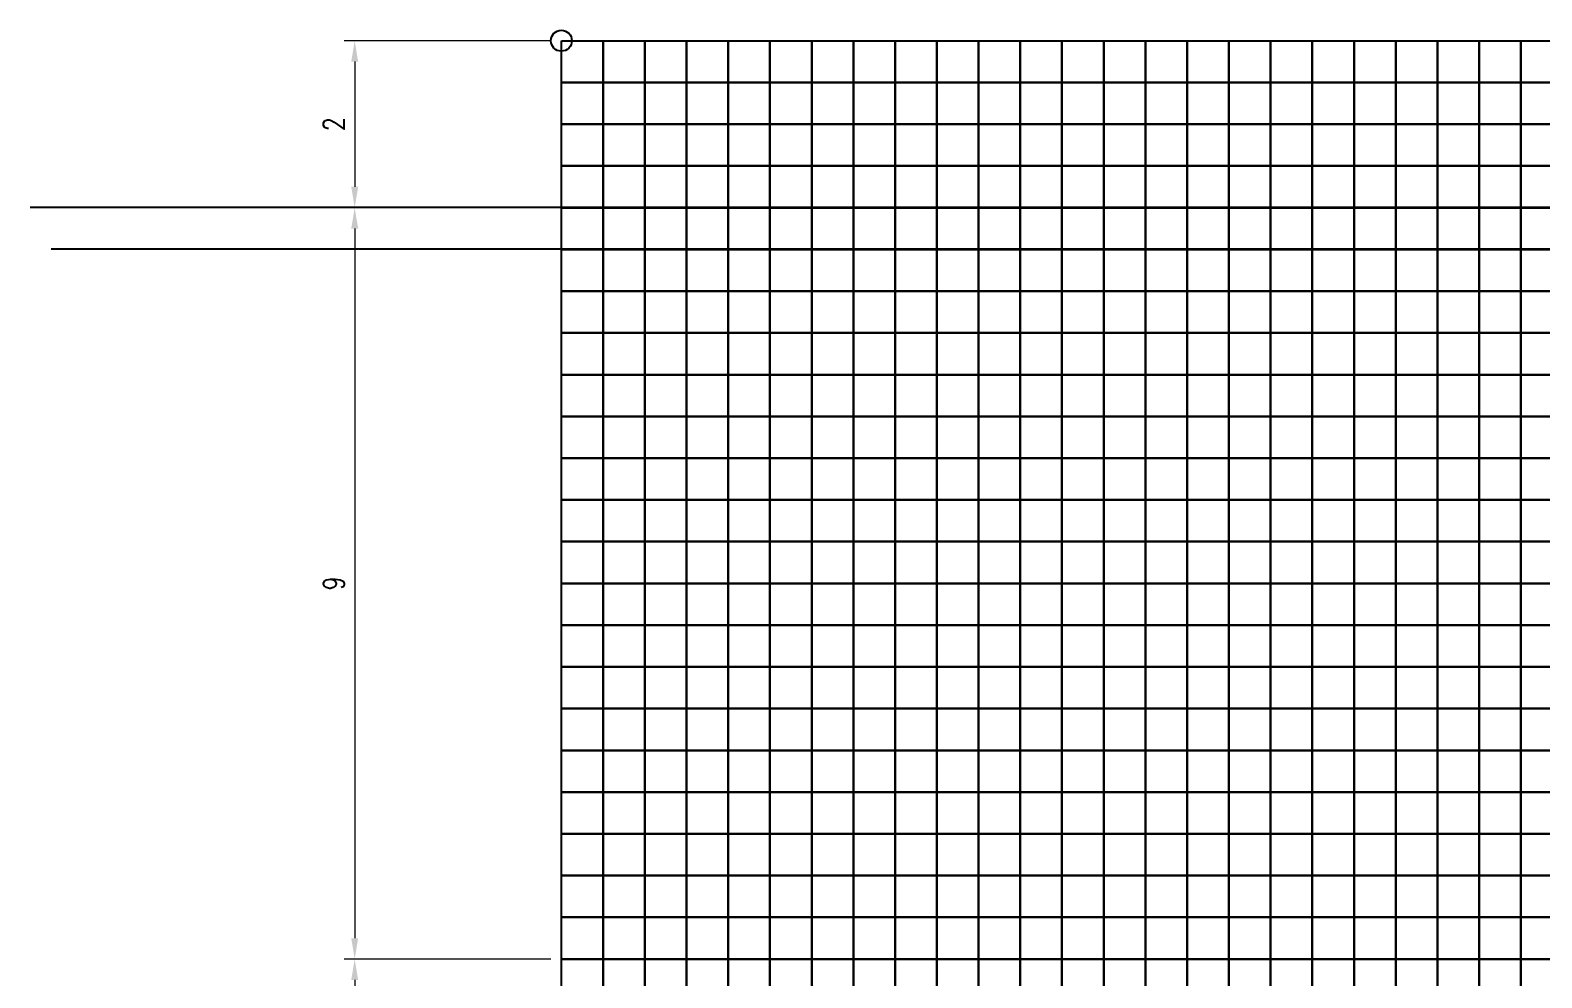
# Model space of a CAD drawing. Header units: millimetres. Extents: x -66 to 79, y -30 to 113.
# Drawn here: x -66.37 to -48.25, y 95.43 to 106.78 of the extents above; entities that cross this region are included whole.
import ezdxf

# ---------------------------------------------------------------- set-up
doc = ezdxf.new("R2010")
doc.units = ezdxf.units.MM
doc.layers.get('Defpoints').update_dxf_attribs({"color": 181})
doc.styles.add('ROMANS', font='ROMANS.shx', dxfattribs={"width": 0.8})
doc.dimstyles.new('DIM_0.1', dxfattribs={"dimscale": 0.1, "dimtxt": 2.5, "dimasz": 2.5, "dimexe": 1.25, "dimexo": 1.25, "dimgap": 1.25, "dimtad": 1, "dimdec": 3, "dimzin": 11, "dimdsep": 46, "dimtxsty": 'ROMANS', "dimcen": 0, "dimclrd": 1, "dimclre": 1, "dimclrt": 7, "dimadec": 4, "dimazin": 3, "dimtfac": 1, "dimtdec": 3, "dimtofl": 0, "dimtmove": 2, "dimatfit": 3, "dimfxl": 1, "dimfrac": 2, "dimtolj": 1, "dimtzin": 11, "dimlwd": 0, "dimlwe": 0, "dimarcsym": 0})

# ---------------------------------------------------------------- blocks, each defined once
blk = doc.blocks.new('*D16')
at = {"color": 1, "lineweight": 0, "transparency": 16777216}
for p, q in [((-60.125, 106.651), (-62.602, 106.651)), ((-62.477, 106.401), (-62.477, 104.901)), ((-60.125, 104.651), (-62.602, 104.651))]:
    blk.add_line(p, q, dxfattribs=at)
at = {"color": 1, "transparency": 16777216}
for points in [[(-62.518, 106.401), (-62.435, 106.401), (-62.477, 106.651)], [(-62.518, 104.901), (-62.435, 104.901), (-62.477, 104.651)]]:
    blk.add_solid(points, dxfattribs=at)
at = {"layer": 'Defpoints', "color": 0, "transparency": 16777216}
for p in [(-60, 106.651), (-62.477, 104.651), (-60, 104.651)]:
    blk.add_point(p, dxfattribs=at)
at = {"color": 7, "transparency": 16777216, "insert": (-62.727, 105.651), "char_height": 0.25, "attachment_point": 5, "rotation": 90, "style": 'ROMANS'}
blk.add_mtext('\\A1;2', dxfattribs=at)
blk = doc.blocks.new('*D17')
at = {"color": 1, "lineweight": 0, "transparency": 16777216}
for p, q in [((-60.125, 104.651), (-62.602, 104.651)), ((-62.477, 104.401), (-62.477, 95.901)), ((-60.125, 95.651), (-62.602, 95.651))]:
    blk.add_line(p, q, dxfattribs=at)
at = {"color": 1, "transparency": 16777216}
for points in [[(-62.518, 104.401), (-62.435, 104.401), (-62.477, 104.651)], [(-62.518, 95.901), (-62.435, 95.901), (-62.477, 95.651)]]:
    blk.add_solid(points, dxfattribs=at)
at = {"layer": 'Defpoints', "color": 0, "transparency": 16777216}
for p in [(-60, 104.651), (-62.477, 95.651), (-60, 95.651)]:
    blk.add_point(p, dxfattribs=at)
at = {"color": 7, "transparency": 16777216, "insert": (-62.727, 100.151), "char_height": 0.25, "attachment_point": 5, "rotation": 90, "style": 'ROMANS'}
blk.add_mtext('\\A1;9', dxfattribs=at)
blk = doc.blocks.new('*D18')
at = {"color": 1, "lineweight": 0, "transparency": 16777216}
for p, q in [((-60.125, 95.651), (-62.602, 95.651)), ((-62.477, 95.401), (-62.477, 75.901)), ((-60.125, 75.651), (-62.602, 75.651))]:
    blk.add_line(p, q, dxfattribs=at)
at = {"color": 1, "transparency": 16777216}
for points in [[(-62.518, 95.401), (-62.435, 95.401), (-62.477, 95.651)], [(-62.518, 75.901), (-62.435, 75.901), (-62.477, 75.651)]]:
    blk.add_solid(points, dxfattribs=at)
at = {"layer": 'Defpoints', "color": 0, "transparency": 16777216}
for p in [(-60, 95.651), (-62.477, 75.651), (-60, 75.651)]:
    blk.add_point(p, dxfattribs=at)
at = {"color": 7, "transparency": 16777216, "insert": (-62.727, 85.651), "char_height": 0.25, "attachment_point": 5, "rotation": 90, "style": 'ROMANS'}
blk.add_mtext('\\A1;20', dxfattribs=at)

msp = doc.modelspace()

# ---------------------------------------------------------------- linework, layer by layer
for points in [[(-60, 106.6508), (-59.5, 106.6508), (-59.5, 106.1508), (-60, 106.1508)], [(-59.5, 106.6508), (-59, 106.6508), (-59, 106.1508), (-59.5, 106.1508)], [(-59, 106.6508), (-58.5, 106.6508), (-58.5, 106.1508), (-59, 106.1508)], [(-58.5, 106.6508), (-58, 106.6508), (-58, 106.1508), (-58.5, 106.1508)], [(-58, 106.6508), (-57.5, 106.6508), (-57.5, 106.1508), (-58, 106.1508)], [(-57.5, 106.6508), (-57, 106.6508), (-57, 106.1508), (-57.5, 106.1508)], [(-57, 106.6508), (-56.5, 106.6508), (-56.5, 106.1508), (-57, 106.1508)], [(-56.5, 106.6508), (-56, 106.6508), (-56, 106.1508), (-56.5, 106.1508)], [(-56, 106.6508), (-55.5, 106.6508), (-55.5, 106.1508), (-56, 106.1508)], [(-55.5, 106.6508), (-55, 106.6508), (-55, 106.1508), (-55.5, 106.1508)], [(-55, 106.6508), (-54.5, 106.6508), (-54.5, 106.1508), (-55, 106.1508)], [(-54.5, 106.6508), (-54, 106.6508), (-54, 106.1508), (-54.5, 106.1508)], [(-54, 106.6508), (-53.5, 106.6508), (-53.5, 106.1508), (-54, 106.1508)], [(-53.5, 106.6508), (-53, 106.6508), (-53, 106.1508), (-53.5, 106.1508)], [(-53, 106.6508), (-52.5, 106.6508), (-52.5, 106.1508), (-53, 106.1508)], [(-52.5, 106.6508), (-52, 106.6508), (-52, 106.1508), (-52.5, 106.1508)], [(-52, 106.6508), (-51.5, 106.6508), (-51.5, 106.1508), (-52, 106.1508)], [(-51.5, 106.6508), (-51, 106.6508), (-51, 106.1508), (-51.5, 106.1508)], [(-51, 106.6508), (-50.5, 106.6508), (-50.5, 106.1508), (-51, 106.1508)], [(-50.5, 106.6508), (-50, 106.6508), (-50, 106.1508), (-50.5, 106.1508)], [(-50, 106.6508), (-49.5, 106.6508), (-49.5, 106.1508), (-50, 106.1508)], [(-49.5, 106.6508), (-49, 106.6508), (-49, 106.1508), (-49.5, 106.1508)], [(-49, 106.6508), (-48.5, 106.6508), (-48.5, 106.1508), (-49, 106.1508)], [(-48.5, 106.6508), (-48, 106.6508), (-48, 106.1508), (-48.5, 106.1508)], [(-60, 106.1508), (-59.5, 106.1508), (-59.5, 105.6508), (-60, 105.6508)], [(-59.5, 106.1508), (-59, 106.1508), (-59, 105.6508), (-59.5, 105.6508)], [(-59, 106.1508), (-58.5, 106.1508), (-58.5, 105.6508), (-59, 105.6508)], [(-58.5, 106.1508), (-58, 106.1508), (-58, 105.6508), (-58.5, 105.6508)], [(-58, 106.1508), (-57.5, 106.1508), (-57.5, 105.6508), (-58, 105.6508)], [(-57.5, 106.1508), (-57, 106.1508), (-57, 105.6508), (-57.5, 105.6508)], [(-57, 106.1508), (-56.5, 106.1508), (-56.5, 105.6508), (-57, 105.6508)], [(-56.5, 106.1508), (-56, 106.1508), (-56, 105.6508), (-56.5, 105.6508)], [(-56, 106.1508), (-55.5, 106.1508), (-55.5, 105.6508), (-56, 105.6508)], [(-55.5, 106.1508), (-55, 106.1508), (-55, 105.6508), (-55.5, 105.6508)], [(-55, 106.1508), (-54.5, 106.1508), (-54.5, 105.6508), (-55, 105.6508)], [(-54.5, 106.1508), (-54, 106.1508), (-54, 105.6508), (-54.5, 105.6508)], [(-54, 106.1508), (-53.5, 106.1508), (-53.5, 105.6508), (-54, 105.6508)], [(-53.5, 106.1508), (-53, 106.1508), (-53, 105.6508), (-53.5, 105.6508)], [(-53, 106.1508), (-52.5, 106.1508), (-52.5, 105.6508), (-53, 105.6508)], [(-52.5, 106.1508), (-52, 106.1508), (-52, 105.6508), (-52.5, 105.6508)], [(-52, 106.1508), (-51.5, 106.1508), (-51.5, 105.6508), (-52, 105.6508)], [(-51.5, 106.1508), (-51, 106.1508), (-51, 105.6508), (-51.5, 105.6508)], [(-51, 106.1508), (-50.5, 106.1508), (-50.5, 105.6508), (-51, 105.6508)], [(-50.5, 106.1508), (-50, 106.1508), (-50, 105.6508), (-50.5, 105.6508)], [(-50, 106.1508), (-49.5, 106.1508), (-49.5, 105.6508), (-50, 105.6508)], [(-49.5, 106.1508), (-49, 106.1508), (-49, 105.6508), (-49.5, 105.6508)], [(-49, 106.1508), (-48.5, 106.1508), (-48.5, 105.6508), (-49, 105.6508)], [(-48.5, 106.1508), (-48, 106.1508), (-48, 105.6508), (-48.5, 105.6508)], [(-60, 105.6508), (-59.5, 105.6508), (-59.5, 105.1508), (-60, 105.1508)], [(-59.5, 105.6508), (-59, 105.6508), (-59, 105.1508), (-59.5, 105.1508)], [(-59, 105.6508), (-58.5, 105.6508), (-58.5, 105.1508), (-59, 105.1508)], [(-58.5, 105.6508), (-58, 105.6508), (-58, 105.1508), (-58.5, 105.1508)], [(-58, 105.6508), (-57.5, 105.6508), (-57.5, 105.1508), (-58, 105.1508)], [(-57.5, 105.6508), (-57, 105.6508), (-57, 105.1508), (-57.5, 105.1508)], [(-57, 105.6508), (-56.5, 105.6508), (-56.5, 105.1508), (-57, 105.1508)], [(-56.5, 105.6508), (-56, 105.6508), (-56, 105.1508), (-56.5, 105.1508)], [(-56, 105.6508), (-55.5, 105.6508), (-55.5, 105.1508), (-56, 105.1508)], [(-55.5, 105.6508), (-55, 105.6508), (-55, 105.1508), (-55.5, 105.1508)], [(-55, 105.6508), (-54.5, 105.6508), (-54.5, 105.1508), (-55, 105.1508)], [(-54.5, 105.6508), (-54, 105.6508), (-54, 105.1508), (-54.5, 105.1508)], [(-54, 105.6508), (-53.5, 105.6508), (-53.5, 105.1508), (-54, 105.1508)], [(-53.5, 105.6508), (-53, 105.6508), (-53, 105.1508), (-53.5, 105.1508)], [(-53, 105.6508), (-52.5, 105.6508), (-52.5, 105.1508), (-53, 105.1508)], [(-52.5, 105.6508), (-52, 105.6508), (-52, 105.1508), (-52.5, 105.1508)], [(-52, 105.6508), (-51.5, 105.6508), (-51.5, 105.1508), (-52, 105.1508)], [(-51.5, 105.6508), (-51, 105.6508), (-51, 105.1508), (-51.5, 105.1508)], [(-51, 105.6508), (-50.5, 105.6508), (-50.5, 105.1508), (-51, 105.1508)], [(-50.5, 105.6508), (-50, 105.6508), (-50, 105.1508), (-50.5, 105.1508)], [(-50, 105.6508), (-49.5, 105.6508), (-49.5, 105.1508), (-50, 105.1508)], [(-49.5, 105.6508), (-49, 105.6508), (-49, 105.1508), (-49.5, 105.1508)], [(-49, 105.6508), (-48.5, 105.6508), (-48.5, 105.1508), (-49, 105.1508)], [(-48.5, 105.6508), (-48, 105.6508), (-48, 105.1508), (-48.5, 105.1508)], [(-60, 105.1508), (-59.5, 105.1508), (-59.5, 104.6508), (-60, 104.6508)], [(-59.5, 105.1508), (-59, 105.1508), (-59, 104.6508), (-59.5, 104.6508)], [(-59, 105.1508), (-58.5, 105.1508), (-58.5, 104.6508), (-59, 104.6508)], [(-58.5, 105.1508), (-58, 105.1508), (-58, 104.6508), (-58.5, 104.6508)], [(-58, 105.1508), (-57.5, 105.1508), (-57.5, 104.6508), (-58, 104.6508)], [(-57.5, 105.1508), (-57, 105.1508), (-57, 104.6508), (-57.5, 104.6508)], [(-57, 105.1508), (-56.5, 105.1508), (-56.5, 104.6508), (-57, 104.6508)], [(-56.5, 105.1508), (-56, 105.1508), (-56, 104.6508), (-56.5, 104.6508)], [(-56, 105.1508), (-55.5, 105.1508), (-55.5, 104.6508), (-56, 104.6508)], [(-55.5, 105.1508), (-55, 105.1508), (-55, 104.6508), (-55.5, 104.6508)], [(-55, 105.1508), (-54.5, 105.1508), (-54.5, 104.6508), (-55, 104.6508)], [(-54.5, 105.1508), (-54, 105.1508), (-54, 104.6508), (-54.5, 104.6508)], [(-54, 105.1508), (-53.5, 105.1508), (-53.5, 104.6508), (-54, 104.6508)], [(-53.5, 105.1508), (-53, 105.1508), (-53, 104.6508), (-53.5, 104.6508)], [(-53, 105.1508), (-52.5, 105.1508), (-52.5, 104.6508), (-53, 104.6508)], [(-52.5, 105.1508), (-52, 105.1508), (-52, 104.6508), (-52.5, 104.6508)], [(-52, 105.1508), (-51.5, 105.1508), (-51.5, 104.6508), (-52, 104.6508)], [(-51.5, 105.1508), (-51, 105.1508), (-51, 104.6508), (-51.5, 104.6508)], [(-51, 105.1508), (-50.5, 105.1508), (-50.5, 104.6508), (-51, 104.6508)], [(-50.5, 105.1508), (-50, 105.1508), (-50, 104.6508), (-50.5, 104.6508)], [(-50, 105.1508), (-49.5, 105.1508), (-49.5, 104.6508), (-50, 104.6508)], [(-49.5, 105.1508), (-49, 105.1508), (-49, 104.6508), (-49.5, 104.6508)], [(-49, 105.1508), (-48.5, 105.1508), (-48.5, 104.6508), (-49, 104.6508)], [(-48.5, 105.1508), (-48, 105.1508), (-48, 104.6508), (-48.5, 104.6508)], [(-60, 104.6508), (-59.5, 104.6508), (-59.5, 104.1508), (-60, 104.1508)], [(-59.5, 104.6508), (-59, 104.6508), (-59, 104.1508), (-59.5, 104.1508)], [(-59, 104.6508), (-58.5, 104.6508), (-58.5, 104.1508), (-59, 104.1508)], [(-58.5, 104.6508), (-58, 104.6508), (-58, 104.1508), (-58.5, 104.1508)], [(-58, 104.6508), (-57.5, 104.6508), (-57.5, 104.1508), (-58, 104.1508)], [(-57.5, 104.6508), (-57, 104.6508), (-57, 104.1508), (-57.5, 104.1508)], [(-57, 104.6508), (-56.5, 104.6508), (-56.5, 104.1508), (-57, 104.1508)], [(-56.5, 104.6508), (-56, 104.6508), (-56, 104.1508), (-56.5, 104.1508)], [(-56, 104.6508), (-55.5, 104.6508), (-55.5, 104.1508), (-56, 104.1508)], [(-55.5, 104.6508), (-55, 104.6508), (-55, 104.1508), (-55.5, 104.1508)], [(-55, 104.6508), (-54.5, 104.6508), (-54.5, 104.1508), (-55, 104.1508)], [(-54.5, 104.6508), (-54, 104.6508), (-54, 104.1508), (-54.5, 104.1508)], [(-54, 104.6508), (-53.5, 104.6508), (-53.5, 104.1508), (-54, 104.1508)], [(-53.5, 104.6508), (-53, 104.6508), (-53, 104.1508), (-53.5, 104.1508)], [(-53, 104.6508), (-52.5, 104.6508), (-52.5, 104.1508), (-53, 104.1508)], [(-52.5, 104.6508), (-52, 104.6508), (-52, 104.1508), (-52.5, 104.1508)], [(-52, 104.6508), (-51.5, 104.6508), (-51.5, 104.1508), (-52, 104.1508)], [(-51.5, 104.6508), (-51, 104.6508), (-51, 104.1508), (-51.5, 104.1508)], [(-51, 104.6508), (-50.5, 104.6508), (-50.5, 104.1508), (-51, 104.1508)], [(-50.5, 104.6508), (-50, 104.6508), (-50, 104.1508), (-50.5, 104.1508)], [(-50, 104.6508), (-49.5, 104.6508), (-49.5, 104.1508), (-50, 104.1508)], [(-49.5, 104.6508), (-49, 104.6508), (-49, 104.1508), (-49.5, 104.1508)], [(-49, 104.6508), (-48.5, 104.6508), (-48.5, 104.1508), (-49, 104.1508)], [(-48.5, 104.6508), (-48, 104.6508), (-48, 104.1508), (-48.5, 104.1508)], [(-60, 104.1508), (-59.5, 104.1508), (-59.5, 103.6508), (-60, 103.6508)], [(-59.5, 104.1508), (-59, 104.1508), (-59, 103.6508), (-59.5, 103.6508)], [(-59, 104.1508), (-58.5, 104.1508), (-58.5, 103.6508), (-59, 103.6508)], [(-58.5, 104.1508), (-58, 104.1508), (-58, 103.6508), (-58.5, 103.6508)], [(-58, 104.1508), (-57.5, 104.1508), (-57.5, 103.6508), (-58, 103.6508)], [(-57.5, 104.1508), (-57, 104.1508), (-57, 103.6508), (-57.5, 103.6508)], [(-57, 104.1508), (-56.5, 104.1508), (-56.5, 103.6508), (-57, 103.6508)], [(-56.5, 104.1508), (-56, 104.1508), (-56, 103.6508), (-56.5, 103.6508)], [(-56, 104.1508), (-55.5, 104.1508), (-55.5, 103.6508), (-56, 103.6508)], [(-55.5, 104.1508), (-55, 104.1508), (-55, 103.6508), (-55.5, 103.6508)], [(-55, 104.1508), (-54.5, 104.1508), (-54.5, 103.6508), (-55, 103.6508)], [(-54.5, 104.1508), (-54, 104.1508), (-54, 103.6508), (-54.5, 103.6508)], [(-54, 104.1508), (-53.5, 104.1508), (-53.5, 103.6508), (-54, 103.6508)], [(-53.5, 104.1508), (-53, 104.1508), (-53, 103.6508), (-53.5, 103.6508)], [(-53, 104.1508), (-52.5, 104.1508), (-52.5, 103.6508), (-53, 103.6508)], [(-52.5, 104.1508), (-52, 104.1508), (-52, 103.6508), (-52.5, 103.6508)], [(-52, 104.1508), (-51.5, 104.1508), (-51.5, 103.6508), (-52, 103.6508)], [(-51.5, 104.1508), (-51, 104.1508), (-51, 103.6508), (-51.5, 103.6508)], [(-51, 104.1508), (-50.5, 104.1508), (-50.5, 103.6508), (-51, 103.6508)], [(-50.5, 104.1508), (-50, 104.1508), (-50, 103.6508), (-50.5, 103.6508)], [(-50, 104.1508), (-49.5, 104.1508), (-49.5, 103.6508), (-50, 103.6508)], [(-49.5, 104.1508), (-49, 104.1508), (-49, 103.6508), (-49.5, 103.6508)], [(-49, 104.1508), (-48.5, 104.1508), (-48.5, 103.6508), (-49, 103.6508)], [(-48.5, 104.1508), (-48, 104.1508), (-48, 103.6508), (-48.5, 103.6508)], [(-60, 103.6508), (-59.5, 103.6508), (-59.5, 103.1508), (-60, 103.1508)], [(-59.5, 103.6508), (-59, 103.6508), (-59, 103.1508), (-59.5, 103.1508)], [(-59, 103.6508), (-58.5, 103.6508), (-58.5, 103.1508), (-59, 103.1508)], [(-58.5, 103.6508), (-58, 103.6508), (-58, 103.1508), (-58.5, 103.1508)], [(-58, 103.6508), (-57.5, 103.6508), (-57.5, 103.1508), (-58, 103.1508)], [(-57.5, 103.6508), (-57, 103.6508), (-57, 103.1508), (-57.5, 103.1508)], [(-57, 103.6508), (-56.5, 103.6508), (-56.5, 103.1508), (-57, 103.1508)], [(-56.5, 103.6508), (-56, 103.6508), (-56, 103.1508), (-56.5, 103.1508)], [(-56, 103.6508), (-55.5, 103.6508), (-55.5, 103.1508), (-56, 103.1508)], [(-55.5, 103.6508), (-55, 103.6508), (-55, 103.1508), (-55.5, 103.1508)], [(-55, 103.6508), (-54.5, 103.6508), (-54.5, 103.1508), (-55, 103.1508)], [(-54.5, 103.6508), (-54, 103.6508), (-54, 103.1508), (-54.5, 103.1508)], [(-54, 103.6508), (-53.5, 103.6508), (-53.5, 103.1508), (-54, 103.1508)], [(-53.5, 103.6508), (-53, 103.6508), (-53, 103.1508), (-53.5, 103.1508)], [(-53, 103.6508), (-52.5, 103.6508), (-52.5, 103.1508), (-53, 103.1508)], [(-52.5, 103.6508), (-52, 103.6508), (-52, 103.1508), (-52.5, 103.1508)], [(-52, 103.6508), (-51.5, 103.6508), (-51.5, 103.1508), (-52, 103.1508)], [(-51.5, 103.6508), (-51, 103.6508), (-51, 103.1508), (-51.5, 103.1508)], [(-51, 103.6508), (-50.5, 103.6508), (-50.5, 103.1508), (-51, 103.1508)], [(-50.5, 103.6508), (-50, 103.6508), (-50, 103.1508), (-50.5, 103.1508)], [(-50, 103.6508), (-49.5, 103.6508), (-49.5, 103.1508), (-50, 103.1508)], [(-49.5, 103.6508), (-49, 103.6508), (-49, 103.1508), (-49.5, 103.1508)], [(-49, 103.6508), (-48.5, 103.6508), (-48.5, 103.1508), (-49, 103.1508)], [(-48.5, 103.6508), (-48, 103.6508), (-48, 103.1508), (-48.5, 103.1508)], [(-60, 103.1508), (-59.5, 103.1508), (-59.5, 102.6508), (-60, 102.6508)], [(-59.5, 103.1508), (-59, 103.1508), (-59, 102.6508), (-59.5, 102.6508)], [(-59, 103.1508), (-58.5, 103.1508), (-58.5, 102.6508), (-59, 102.6508)], [(-58.5, 103.1508), (-58, 103.1508), (-58, 102.6508), (-58.5, 102.6508)], [(-58, 103.1508), (-57.5, 103.1508), (-57.5, 102.6508), (-58, 102.6508)], [(-57.5, 103.1508), (-57, 103.1508), (-57, 102.6508), (-57.5, 102.6508)], [(-57, 103.1508), (-56.5, 103.1508), (-56.5, 102.6508), (-57, 102.6508)], [(-56.5, 103.1508), (-56, 103.1508), (-56, 102.6508), (-56.5, 102.6508)], [(-56, 103.1508), (-55.5, 103.1508), (-55.5, 102.6508), (-56, 102.6508)], [(-55.5, 103.1508), (-55, 103.1508), (-55, 102.6508), (-55.5, 102.6508)], [(-55, 103.1508), (-54.5, 103.1508), (-54.5, 102.6508), (-55, 102.6508)], [(-54.5, 103.1508), (-54, 103.1508), (-54, 102.6508), (-54.5, 102.6508)], [(-54, 103.1508), (-53.5, 103.1508), (-53.5, 102.6508), (-54, 102.6508)], [(-53.5, 103.1508), (-53, 103.1508), (-53, 102.6508), (-53.5, 102.6508)], [(-53, 103.1508), (-52.5, 103.1508), (-52.5, 102.6508), (-53, 102.6508)], [(-52.5, 103.1508), (-52, 103.1508), (-52, 102.6508), (-52.5, 102.6508)], [(-52, 103.1508), (-51.5, 103.1508), (-51.5, 102.6508), (-52, 102.6508)], [(-51.5, 103.1508), (-51, 103.1508), (-51, 102.6508), (-51.5, 102.6508)], [(-51, 103.1508), (-50.5, 103.1508), (-50.5, 102.6508), (-51, 102.6508)], [(-50.5, 103.1508), (-50, 103.1508), (-50, 102.6508), (-50.5, 102.6508)], [(-50, 103.1508), (-49.5, 103.1508), (-49.5, 102.6508), (-50, 102.6508)], [(-49.5, 103.1508), (-49, 103.1508), (-49, 102.6508), (-49.5, 102.6508)], [(-49, 103.1508), (-48.5, 103.1508), (-48.5, 102.6508), (-49, 102.6508)], [(-48.5, 103.1508), (-48, 103.1508), (-48, 102.6508), (-48.5, 102.6508)], [(-60, 102.6508), (-59.5, 102.6508), (-59.5, 102.1508), (-60, 102.1508)], [(-59.5, 102.6508), (-59, 102.6508), (-59, 102.1508), (-59.5, 102.1508)], [(-59, 102.6508), (-58.5, 102.6508), (-58.5, 102.1508), (-59, 102.1508)], [(-58.5, 102.6508), (-58, 102.6508), (-58, 102.1508), (-58.5, 102.1508)], [(-58, 102.6508), (-57.5, 102.6508), (-57.5, 102.1508), (-58, 102.1508)], [(-57.5, 102.6508), (-57, 102.6508), (-57, 102.1508), (-57.5, 102.1508)], [(-57, 102.6508), (-56.5, 102.6508), (-56.5, 102.1508), (-57, 102.1508)], [(-56.5, 102.6508), (-56, 102.6508), (-56, 102.1508), (-56.5, 102.1508)], [(-56, 102.6508), (-55.5, 102.6508), (-55.5, 102.1508), (-56, 102.1508)], [(-55.5, 102.6508), (-55, 102.6508), (-55, 102.1508), (-55.5, 102.1508)], [(-55, 102.6508), (-54.5, 102.6508), (-54.5, 102.1508), (-55, 102.1508)], [(-54.5, 102.6508), (-54, 102.6508), (-54, 102.1508), (-54.5, 102.1508)], [(-54, 102.6508), (-53.5, 102.6508), (-53.5, 102.1508), (-54, 102.1508)], [(-53.5, 102.6508), (-53, 102.6508), (-53, 102.1508), (-53.5, 102.1508)], [(-53, 102.6508), (-52.5, 102.6508), (-52.5, 102.1508), (-53, 102.1508)], [(-52.5, 102.6508), (-52, 102.6508), (-52, 102.1508), (-52.5, 102.1508)], [(-52, 102.6508), (-51.5, 102.6508), (-51.5, 102.1508), (-52, 102.1508)], [(-51.5, 102.6508), (-51, 102.6508), (-51, 102.1508), (-51.5, 102.1508)], [(-51, 102.6508), (-50.5, 102.6508), (-50.5, 102.1508), (-51, 102.1508)], [(-50.5, 102.6508), (-50, 102.6508), (-50, 102.1508), (-50.5, 102.1508)], [(-50, 102.6508), (-49.5, 102.6508), (-49.5, 102.1508), (-50, 102.1508)], [(-49.5, 102.6508), (-49, 102.6508), (-49, 102.1508), (-49.5, 102.1508)], [(-49, 102.6508), (-48.5, 102.6508), (-48.5, 102.1508), (-49, 102.1508)], [(-48.5, 102.6508), (-48, 102.6508), (-48, 102.1508), (-48.5, 102.1508)], [(-60, 102.1508), (-59.5, 102.1508), (-59.5, 101.6508), (-60, 101.6508)], [(-59.5, 102.1508), (-59, 102.1508), (-59, 101.6508), (-59.5, 101.6508)], [(-59, 102.1508), (-58.5, 102.1508), (-58.5, 101.6508), (-59, 101.6508)], [(-58.5, 102.1508), (-58, 102.1508), (-58, 101.6508), (-58.5, 101.6508)], [(-58, 102.1508), (-57.5, 102.1508), (-57.5, 101.6508), (-58, 101.6508)], [(-57.5, 102.1508), (-57, 102.1508), (-57, 101.6508), (-57.5, 101.6508)], [(-57, 102.1508), (-56.5, 102.1508), (-56.5, 101.6508), (-57, 101.6508)], [(-56.5, 102.1508), (-56, 102.1508), (-56, 101.6508), (-56.5, 101.6508)], [(-56, 102.1508), (-55.5, 102.1508), (-55.5, 101.6508), (-56, 101.6508)], [(-55.5, 102.1508), (-55, 102.1508), (-55, 101.6508), (-55.5, 101.6508)], [(-55, 102.1508), (-54.5, 102.1508), (-54.5, 101.6508), (-55, 101.6508)], [(-54.5, 102.1508), (-54, 102.1508), (-54, 101.6508), (-54.5, 101.6508)], [(-54, 102.1508), (-53.5, 102.1508), (-53.5, 101.6508), (-54, 101.6508)], [(-53.5, 102.1508), (-53, 102.1508), (-53, 101.6508), (-53.5, 101.6508)], [(-53, 102.1508), (-52.5, 102.1508), (-52.5, 101.6508), (-53, 101.6508)], [(-52.5, 102.1508), (-52, 102.1508), (-52, 101.6508), (-52.5, 101.6508)], [(-52, 102.1508), (-51.5, 102.1508), (-51.5, 101.6508), (-52, 101.6508)], [(-51.5, 102.1508), (-51, 102.1508), (-51, 101.6508), (-51.5, 101.6508)], [(-51, 102.1508), (-50.5, 102.1508), (-50.5, 101.6508), (-51, 101.6508)], [(-50.5, 102.1508), (-50, 102.1508), (-50, 101.6508), (-50.5, 101.6508)], [(-50, 102.1508), (-49.5, 102.1508), (-49.5, 101.6508), (-50, 101.6508)], [(-49.5, 102.1508), (-49, 102.1508), (-49, 101.6508), (-49.5, 101.6508)], [(-49, 102.1508), (-48.5, 102.1508), (-48.5, 101.6508), (-49, 101.6508)], [(-48.5, 102.1508), (-48, 102.1508), (-48, 101.6508), (-48.5, 101.6508)], [(-60, 101.6508), (-59.5, 101.6508), (-59.5, 101.1508), (-60, 101.1508)], [(-59.5, 101.6508), (-59, 101.6508), (-59, 101.1508), (-59.5, 101.1508)], [(-59, 101.6508), (-58.5, 101.6508), (-58.5, 101.1508), (-59, 101.1508)], [(-58.5, 101.6508), (-58, 101.6508), (-58, 101.1508), (-58.5, 101.1508)], [(-58, 101.6508), (-57.5, 101.6508), (-57.5, 101.1508), (-58, 101.1508)], [(-57.5, 101.6508), (-57, 101.6508), (-57, 101.1508), (-57.5, 101.1508)], [(-57, 101.6508), (-56.5, 101.6508), (-56.5, 101.1508), (-57, 101.1508)], [(-56.5, 101.6508), (-56, 101.6508), (-56, 101.1508), (-56.5, 101.1508)], [(-56, 101.6508), (-55.5, 101.6508), (-55.5, 101.1508), (-56, 101.1508)], [(-55.5, 101.6508), (-55, 101.6508), (-55, 101.1508), (-55.5, 101.1508)], [(-55, 101.6508), (-54.5, 101.6508), (-54.5, 101.1508), (-55, 101.1508)], [(-54.5, 101.6508), (-54, 101.6508), (-54, 101.1508), (-54.5, 101.1508)], [(-54, 101.6508), (-53.5, 101.6508), (-53.5, 101.1508), (-54, 101.1508)], [(-53.5, 101.6508), (-53, 101.6508), (-53, 101.1508), (-53.5, 101.1508)], [(-53, 101.6508), (-52.5, 101.6508), (-52.5, 101.1508), (-53, 101.1508)], [(-52.5, 101.6508), (-52, 101.6508), (-52, 101.1508), (-52.5, 101.1508)], [(-52, 101.6508), (-51.5, 101.6508), (-51.5, 101.1508), (-52, 101.1508)], [(-51.5, 101.6508), (-51, 101.6508), (-51, 101.1508), (-51.5, 101.1508)], [(-51, 101.6508), (-50.5, 101.6508), (-50.5, 101.1508), (-51, 101.1508)], [(-50.5, 101.6508), (-50, 101.6508), (-50, 101.1508), (-50.5, 101.1508)], [(-50, 101.6508), (-49.5, 101.6508), (-49.5, 101.1508), (-50, 101.1508)], [(-49.5, 101.6508), (-49, 101.6508), (-49, 101.1508), (-49.5, 101.1508)], [(-49, 101.6508), (-48.5, 101.6508), (-48.5, 101.1508), (-49, 101.1508)], [(-48.5, 101.6508), (-48, 101.6508), (-48, 101.1508), (-48.5, 101.1508)], [(-60, 101.1508), (-59.5, 101.1508), (-59.5, 100.6508), (-60, 100.6508)], [(-59.5, 101.1508), (-59, 101.1508), (-59, 100.6508), (-59.5, 100.6508)], [(-59, 101.1508), (-58.5, 101.1508), (-58.5, 100.6508), (-59, 100.6508)], [(-58.5, 101.1508), (-58, 101.1508), (-58, 100.6508), (-58.5, 100.6508)], [(-58, 101.1508), (-57.5, 101.1508), (-57.5, 100.6508), (-58, 100.6508)], [(-57.5, 101.1508), (-57, 101.1508), (-57, 100.6508), (-57.5, 100.6508)], [(-57, 101.1508), (-56.5, 101.1508), (-56.5, 100.6508), (-57, 100.6508)], [(-56.5, 101.1508), (-56, 101.1508), (-56, 100.6508), (-56.5, 100.6508)], [(-56, 101.1508), (-55.5, 101.1508), (-55.5, 100.6508), (-56, 100.6508)], [(-55.5, 101.1508), (-55, 101.1508), (-55, 100.6508), (-55.5, 100.6508)], [(-55, 101.1508), (-54.5, 101.1508), (-54.5, 100.6508), (-55, 100.6508)], [(-54.5, 101.1508), (-54, 101.1508), (-54, 100.6508), (-54.5, 100.6508)], [(-54, 101.1508), (-53.5, 101.1508), (-53.5, 100.6508), (-54, 100.6508)], [(-53.5, 101.1508), (-53, 101.1508), (-53, 100.6508), (-53.5, 100.6508)], [(-53, 101.1508), (-52.5, 101.1508), (-52.5, 100.6508), (-53, 100.6508)], [(-52.5, 101.1508), (-52, 101.1508), (-52, 100.6508), (-52.5, 100.6508)], [(-52, 101.1508), (-51.5, 101.1508), (-51.5, 100.6508), (-52, 100.6508)], [(-51.5, 101.1508), (-51, 101.1508), (-51, 100.6508), (-51.5, 100.6508)], [(-51, 101.1508), (-50.5, 101.1508), (-50.5, 100.6508), (-51, 100.6508)], [(-50.5, 101.1508), (-50, 101.1508), (-50, 100.6508), (-50.5, 100.6508)], [(-50, 101.1508), (-49.5, 101.1508), (-49.5, 100.6508), (-50, 100.6508)], [(-49.5, 101.1508), (-49, 101.1508), (-49, 100.6508), (-49.5, 100.6508)], [(-49, 101.1508), (-48.5, 101.1508), (-48.5, 100.6508), (-49, 100.6508)], [(-48.5, 101.1508), (-48, 101.1508), (-48, 100.6508), (-48.5, 100.6508)], [(-60, 100.6508), (-59.5, 100.6508), (-59.5, 100.1508), (-60, 100.1508)], [(-59.5, 100.6508), (-59, 100.6508), (-59, 100.1508), (-59.5, 100.1508)], [(-59, 100.6508), (-58.5, 100.6508), (-58.5, 100.1508), (-59, 100.1508)], [(-58.5, 100.6508), (-58, 100.6508), (-58, 100.1508), (-58.5, 100.1508)], [(-58, 100.6508), (-57.5, 100.6508), (-57.5, 100.1508), (-58, 100.1508)], [(-57.5, 100.6508), (-57, 100.6508), (-57, 100.1508), (-57.5, 100.1508)], [(-57, 100.6508), (-56.5, 100.6508), (-56.5, 100.1508), (-57, 100.1508)], [(-56.5, 100.6508), (-56, 100.6508), (-56, 100.1508), (-56.5, 100.1508)], [(-56, 100.6508), (-55.5, 100.6508), (-55.5, 100.1508), (-56, 100.1508)], [(-55.5, 100.6508), (-55, 100.6508), (-55, 100.1508), (-55.5, 100.1508)], [(-55, 100.6508), (-54.5, 100.6508), (-54.5, 100.1508), (-55, 100.1508)], [(-54.5, 100.6508), (-54, 100.6508), (-54, 100.1508), (-54.5, 100.1508)], [(-54, 100.6508), (-53.5, 100.6508), (-53.5, 100.1508), (-54, 100.1508)], [(-53.5, 100.6508), (-53, 100.6508), (-53, 100.1508), (-53.5, 100.1508)], [(-53, 100.6508), (-52.5, 100.6508), (-52.5, 100.1508), (-53, 100.1508)], [(-52.5, 100.6508), (-52, 100.6508), (-52, 100.1508), (-52.5, 100.1508)], [(-52, 100.6508), (-51.5, 100.6508), (-51.5, 100.1508), (-52, 100.1508)], [(-51.5, 100.6508), (-51, 100.6508), (-51, 100.1508), (-51.5, 100.1508)], [(-51, 100.6508), (-50.5, 100.6508), (-50.5, 100.1508), (-51, 100.1508)], [(-50.5, 100.6508), (-50, 100.6508), (-50, 100.1508), (-50.5, 100.1508)], [(-50, 100.6508), (-49.5, 100.6508), (-49.5, 100.1508), (-50, 100.1508)], [(-49.5, 100.6508), (-49, 100.6508), (-49, 100.1508), (-49.5, 100.1508)], [(-49, 100.6508), (-48.5, 100.6508), (-48.5, 100.1508), (-49, 100.1508)], [(-48.5, 100.6508), (-48, 100.6508), (-48, 100.1508), (-48.5, 100.1508)], [(-60, 100.1508), (-59.5, 100.1508), (-59.5, 99.6508), (-60, 99.6508)], [(-59.5, 100.1508), (-59, 100.1508), (-59, 99.6508), (-59.5, 99.6508)], [(-59, 100.1508), (-58.5, 100.1508), (-58.5, 99.6508), (-59, 99.6508)], [(-58.5, 100.1508), (-58, 100.1508), (-58, 99.6508), (-58.5, 99.6508)], [(-58, 100.1508), (-57.5, 100.1508), (-57.5, 99.6508), (-58, 99.6508)], [(-57.5, 100.1508), (-57, 100.1508), (-57, 99.6508), (-57.5, 99.6508)], [(-57, 100.1508), (-56.5, 100.1508), (-56.5, 99.6508), (-57, 99.6508)], [(-56.5, 100.1508), (-56, 100.1508), (-56, 99.6508), (-56.5, 99.6508)], [(-56, 100.1508), (-55.5, 100.1508), (-55.5, 99.6508), (-56, 99.6508)], [(-55.5, 100.1508), (-55, 100.1508), (-55, 99.6508), (-55.5, 99.6508)], [(-55, 100.1508), (-54.5, 100.1508), (-54.5, 99.6508), (-55, 99.6508)], [(-54.5, 100.1508), (-54, 100.1508), (-54, 99.6508), (-54.5, 99.6508)], [(-54, 100.1508), (-53.5, 100.1508), (-53.5, 99.6508), (-54, 99.6508)], [(-53.5, 100.1508), (-53, 100.1508), (-53, 99.6508), (-53.5, 99.6508)], [(-53, 100.1508), (-52.5, 100.1508), (-52.5, 99.6508), (-53, 99.6508)], [(-52.5, 100.1508), (-52, 100.1508), (-52, 99.6508), (-52.5, 99.6508)], [(-52, 100.1508), (-51.5, 100.1508), (-51.5, 99.6508), (-52, 99.6508)], [(-51.5, 100.1508), (-51, 100.1508), (-51, 99.6508), (-51.5, 99.6508)], [(-51, 100.1508), (-50.5, 100.1508), (-50.5, 99.6508), (-51, 99.6508)], [(-50.5, 100.1508), (-50, 100.1508), (-50, 99.6508), (-50.5, 99.6508)], [(-50, 100.1508), (-49.5, 100.1508), (-49.5, 99.6508), (-50, 99.6508)], [(-49.5, 100.1508), (-49, 100.1508), (-49, 99.6508), (-49.5, 99.6508)], [(-49, 100.1508), (-48.5, 100.1508), (-48.5, 99.6508), (-49, 99.6508)], [(-48.5, 100.1508), (-48, 100.1508), (-48, 99.6508), (-48.5, 99.6508)], [(-60, 99.6508), (-59.5, 99.6508), (-59.5, 99.1508), (-60, 99.1508)], [(-59.5, 99.6508), (-59, 99.6508), (-59, 99.1508), (-59.5, 99.1508)], [(-59, 99.6508), (-58.5, 99.6508), (-58.5, 99.1508), (-59, 99.1508)], [(-58.5, 99.6508), (-58, 99.6508), (-58, 99.1508), (-58.5, 99.1508)], [(-58, 99.6508), (-57.5, 99.6508), (-57.5, 99.1508), (-58, 99.1508)], [(-57.5, 99.6508), (-57, 99.6508), (-57, 99.1508), (-57.5, 99.1508)], [(-57, 99.6508), (-56.5, 99.6508), (-56.5, 99.1508), (-57, 99.1508)], [(-56.5, 99.6508), (-56, 99.6508), (-56, 99.1508), (-56.5, 99.1508)], [(-56, 99.6508), (-55.5, 99.6508), (-55.5, 99.1508), (-56, 99.1508)], [(-55.5, 99.6508), (-55, 99.6508), (-55, 99.1508), (-55.5, 99.1508)], [(-55, 99.6508), (-54.5, 99.6508), (-54.5, 99.1508), (-55, 99.1508)], [(-54.5, 99.6508), (-54, 99.6508), (-54, 99.1508), (-54.5, 99.1508)], [(-54, 99.6508), (-53.5, 99.6508), (-53.5, 99.1508), (-54, 99.1508)], [(-53.5, 99.6508), (-53, 99.6508), (-53, 99.1508), (-53.5, 99.1508)], [(-53, 99.6508), (-52.5, 99.6508), (-52.5, 99.1508), (-53, 99.1508)], [(-52.5, 99.6508), (-52, 99.6508), (-52, 99.1508), (-52.5, 99.1508)], [(-52, 99.6508), (-51.5, 99.6508), (-51.5, 99.1508), (-52, 99.1508)], [(-51.5, 99.6508), (-51, 99.6508), (-51, 99.1508), (-51.5, 99.1508)], [(-51, 99.6508), (-50.5, 99.6508), (-50.5, 99.1508), (-51, 99.1508)], [(-50.5, 99.6508), (-50, 99.6508), (-50, 99.1508), (-50.5, 99.1508)], [(-50, 99.6508), (-49.5, 99.6508), (-49.5, 99.1508), (-50, 99.1508)], [(-49.5, 99.6508), (-49, 99.6508), (-49, 99.1508), (-49.5, 99.1508)], [(-49, 99.6508), (-48.5, 99.6508), (-48.5, 99.1508), (-49, 99.1508)], [(-48.5, 99.6508), (-48, 99.6508), (-48, 99.1508), (-48.5, 99.1508)], [(-60, 99.1508), (-59.5, 99.1508), (-59.5, 98.6508), (-60, 98.6508)], [(-59.5, 99.1508), (-59, 99.1508), (-59, 98.6508), (-59.5, 98.6508)], [(-59, 99.1508), (-58.5, 99.1508), (-58.5, 98.6508), (-59, 98.6508)], [(-58.5, 99.1508), (-58, 99.1508), (-58, 98.6508), (-58.5, 98.6508)], [(-58, 99.1508), (-57.5, 99.1508), (-57.5, 98.6508), (-58, 98.6508)], [(-57.5, 99.1508), (-57, 99.1508), (-57, 98.6508), (-57.5, 98.6508)], [(-57, 99.1508), (-56.5, 99.1508), (-56.5, 98.6508), (-57, 98.6508)], [(-56.5, 99.1508), (-56, 99.1508), (-56, 98.6508), (-56.5, 98.6508)], [(-56, 99.1508), (-55.5, 99.1508), (-55.5, 98.6508), (-56, 98.6508)], [(-55.5, 99.1508), (-55, 99.1508), (-55, 98.6508), (-55.5, 98.6508)], [(-55, 99.1508), (-54.5, 99.1508), (-54.5, 98.6508), (-55, 98.6508)], [(-54.5, 99.1508), (-54, 99.1508), (-54, 98.6508), (-54.5, 98.6508)], [(-54, 99.1508), (-53.5, 99.1508), (-53.5, 98.6508), (-54, 98.6508)], [(-53.5, 99.1508), (-53, 99.1508), (-53, 98.6508), (-53.5, 98.6508)], [(-53, 99.1508), (-52.5, 99.1508), (-52.5, 98.6508), (-53, 98.6508)], [(-52.5, 99.1508), (-52, 99.1508), (-52, 98.6508), (-52.5, 98.6508)], [(-52, 99.1508), (-51.5, 99.1508), (-51.5, 98.6508), (-52, 98.6508)], [(-51.5, 99.1508), (-51, 99.1508), (-51, 98.6508), (-51.5, 98.6508)], [(-51, 99.1508), (-50.5, 99.1508), (-50.5, 98.6508), (-51, 98.6508)], [(-50.5, 99.1508), (-50, 99.1508), (-50, 98.6508), (-50.5, 98.6508)], [(-50, 99.1508), (-49.5, 99.1508), (-49.5, 98.6508), (-50, 98.6508)], [(-49.5, 99.1508), (-49, 99.1508), (-49, 98.6508), (-49.5, 98.6508)], [(-49, 99.1508), (-48.5, 99.1508), (-48.5, 98.6508), (-49, 98.6508)], [(-48.5, 99.1508), (-48, 99.1508), (-48, 98.6508), (-48.5, 98.6508)], [(-60, 98.6508), (-59.5, 98.6508), (-59.5, 98.1508), (-60, 98.1508)], [(-59.5, 98.6508), (-59, 98.6508), (-59, 98.1508), (-59.5, 98.1508)], [(-59, 98.6508), (-58.5, 98.6508), (-58.5, 98.1508), (-59, 98.1508)], [(-58.5, 98.6508), (-58, 98.6508), (-58, 98.1508), (-58.5, 98.1508)], [(-58, 98.6508), (-57.5, 98.6508), (-57.5, 98.1508), (-58, 98.1508)], [(-57.5, 98.6508), (-57, 98.6508), (-57, 98.1508), (-57.5, 98.1508)], [(-57, 98.6508), (-56.5, 98.6508), (-56.5, 98.1508), (-57, 98.1508)], [(-56.5, 98.6508), (-56, 98.6508), (-56, 98.1508), (-56.5, 98.1508)], [(-56, 98.6508), (-55.5, 98.6508), (-55.5, 98.1508), (-56, 98.1508)], [(-55.5, 98.6508), (-55, 98.6508), (-55, 98.1508), (-55.5, 98.1508)], [(-55, 98.6508), (-54.5, 98.6508), (-54.5, 98.1508), (-55, 98.1508)], [(-54.5, 98.6508), (-54, 98.6508), (-54, 98.1508), (-54.5, 98.1508)], [(-54, 98.6508), (-53.5, 98.6508), (-53.5, 98.1508), (-54, 98.1508)], [(-53.5, 98.6508), (-53, 98.6508), (-53, 98.1508), (-53.5, 98.1508)], [(-53, 98.6508), (-52.5, 98.6508), (-52.5, 98.1508), (-53, 98.1508)], [(-52.5, 98.6508), (-52, 98.6508), (-52, 98.1508), (-52.5, 98.1508)], [(-52, 98.6508), (-51.5, 98.6508), (-51.5, 98.1508), (-52, 98.1508)], [(-51.5, 98.6508), (-51, 98.6508), (-51, 98.1508), (-51.5, 98.1508)], [(-51, 98.6508), (-50.5, 98.6508), (-50.5, 98.1508), (-51, 98.1508)], [(-50.5, 98.6508), (-50, 98.6508), (-50, 98.1508), (-50.5, 98.1508)], [(-50, 98.6508), (-49.5, 98.6508), (-49.5, 98.1508), (-50, 98.1508)], [(-49.5, 98.6508), (-49, 98.6508), (-49, 98.1508), (-49.5, 98.1508)], [(-49, 98.6508), (-48.5, 98.6508), (-48.5, 98.1508), (-49, 98.1508)], [(-48.5, 98.6508), (-48, 98.6508), (-48, 98.1508), (-48.5, 98.1508)], [(-60, 98.1508), (-59.5, 98.1508), (-59.5, 97.6508), (-60, 97.6508)], [(-59.5, 98.1508), (-59, 98.1508), (-59, 97.6508), (-59.5, 97.6508)], [(-59, 98.1508), (-58.5, 98.1508), (-58.5, 97.6508), (-59, 97.6508)], [(-58.5, 98.1508), (-58, 98.1508), (-58, 97.6508), (-58.5, 97.6508)], [(-58, 98.1508), (-57.5, 98.1508), (-57.5, 97.6508), (-58, 97.6508)], [(-57.5, 98.1508), (-57, 98.1508), (-57, 97.6508), (-57.5, 97.6508)], [(-57, 98.1508), (-56.5, 98.1508), (-56.5, 97.6508), (-57, 97.6508)], [(-56.5, 98.1508), (-56, 98.1508), (-56, 97.6508), (-56.5, 97.6508)], [(-56, 98.1508), (-55.5, 98.1508), (-55.5, 97.6508), (-56, 97.6508)], [(-55.5, 98.1508), (-55, 98.1508), (-55, 97.6508), (-55.5, 97.6508)], [(-55, 98.1508), (-54.5, 98.1508), (-54.5, 97.6508), (-55, 97.6508)], [(-54.5, 98.1508), (-54, 98.1508), (-54, 97.6508), (-54.5, 97.6508)], [(-54, 98.1508), (-53.5, 98.1508), (-53.5, 97.6508), (-54, 97.6508)], [(-53.5, 98.1508), (-53, 98.1508), (-53, 97.6508), (-53.5, 97.6508)], [(-53, 98.1508), (-52.5, 98.1508), (-52.5, 97.6508), (-53, 97.6508)], [(-52.5, 98.1508), (-52, 98.1508), (-52, 97.6508), (-52.5, 97.6508)], [(-52, 98.1508), (-51.5, 98.1508), (-51.5, 97.6508), (-52, 97.6508)], [(-51.5, 98.1508), (-51, 98.1508), (-51, 97.6508), (-51.5, 97.6508)], [(-51, 98.1508), (-50.5, 98.1508), (-50.5, 97.6508), (-51, 97.6508)], [(-50.5, 98.1508), (-50, 98.1508), (-50, 97.6508), (-50.5, 97.6508)], [(-50, 98.1508), (-49.5, 98.1508), (-49.5, 97.6508), (-50, 97.6508)], [(-49.5, 98.1508), (-49, 98.1508), (-49, 97.6508), (-49.5, 97.6508)], [(-49, 98.1508), (-48.5, 98.1508), (-48.5, 97.6508), (-49, 97.6508)], [(-48.5, 98.1508), (-48, 98.1508), (-48, 97.6508), (-48.5, 97.6508)], [(-60, 97.6508), (-59.5, 97.6508), (-59.5, 97.1508), (-60, 97.1508)], [(-59.5, 97.6508), (-59, 97.6508), (-59, 97.1508), (-59.5, 97.1508)], [(-59, 97.6508), (-58.5, 97.6508), (-58.5, 97.1508), (-59, 97.1508)], [(-58.5, 97.6508), (-58, 97.6508), (-58, 97.1508), (-58.5, 97.1508)], [(-58, 97.6508), (-57.5, 97.6508), (-57.5, 97.1508), (-58, 97.1508)], [(-57.5, 97.6508), (-57, 97.6508), (-57, 97.1508), (-57.5, 97.1508)], [(-57, 97.6508), (-56.5, 97.6508), (-56.5, 97.1508), (-57, 97.1508)], [(-56.5, 97.6508), (-56, 97.6508), (-56, 97.1508), (-56.5, 97.1508)], [(-56, 97.6508), (-55.5, 97.6508), (-55.5, 97.1508), (-56, 97.1508)], [(-55.5, 97.6508), (-55, 97.6508), (-55, 97.1508), (-55.5, 97.1508)], [(-55, 97.6508), (-54.5, 97.6508), (-54.5, 97.1508), (-55, 97.1508)], [(-54.5, 97.6508), (-54, 97.6508), (-54, 97.1508), (-54.5, 97.1508)], [(-54, 97.6508), (-53.5, 97.6508), (-53.5, 97.1508), (-54, 97.1508)], [(-53.5, 97.6508), (-53, 97.6508), (-53, 97.1508), (-53.5, 97.1508)], [(-53, 97.6508), (-52.5, 97.6508), (-52.5, 97.1508), (-53, 97.1508)], [(-52.5, 97.6508), (-52, 97.6508), (-52, 97.1508), (-52.5, 97.1508)], [(-52, 97.6508), (-51.5, 97.6508), (-51.5, 97.1508), (-52, 97.1508)], [(-51.5, 97.6508), (-51, 97.6508), (-51, 97.1508), (-51.5, 97.1508)], [(-51, 97.6508), (-50.5, 97.6508), (-50.5, 97.1508), (-51, 97.1508)], [(-50.5, 97.6508), (-50, 97.6508), (-50, 97.1508), (-50.5, 97.1508)], [(-50, 97.6508), (-49.5, 97.6508), (-49.5, 97.1508), (-50, 97.1508)], [(-49.5, 97.6508), (-49, 97.6508), (-49, 97.1508), (-49.5, 97.1508)], [(-49, 97.6508), (-48.5, 97.6508), (-48.5, 97.1508), (-49, 97.1508)], [(-48.5, 97.6508), (-48, 97.6508), (-48, 97.1508), (-48.5, 97.1508)], [(-60, 97.1508), (-59.5, 97.1508), (-59.5, 96.6508), (-60, 96.6508)], [(-59.5, 97.1508), (-59, 97.1508), (-59, 96.6508), (-59.5, 96.6508)], [(-59, 97.1508), (-58.5, 97.1508), (-58.5, 96.6508), (-59, 96.6508)], [(-58.5, 97.1508), (-58, 97.1508), (-58, 96.6508), (-58.5, 96.6508)], [(-58, 97.1508), (-57.5, 97.1508), (-57.5, 96.6508), (-58, 96.6508)], [(-57.5, 97.1508), (-57, 97.1508), (-57, 96.6508), (-57.5, 96.6508)], [(-57, 97.1508), (-56.5, 97.1508), (-56.5, 96.6508), (-57, 96.6508)], [(-56.5, 97.1508), (-56, 97.1508), (-56, 96.6508), (-56.5, 96.6508)], [(-56, 97.1508), (-55.5, 97.1508), (-55.5, 96.6508), (-56, 96.6508)], [(-55.5, 97.1508), (-55, 97.1508), (-55, 96.6508), (-55.5, 96.6508)], [(-55, 97.1508), (-54.5, 97.1508), (-54.5, 96.6508), (-55, 96.6508)], [(-54.5, 97.1508), (-54, 97.1508), (-54, 96.6508), (-54.5, 96.6508)], [(-54, 97.1508), (-53.5, 97.1508), (-53.5, 96.6508), (-54, 96.6508)], [(-53.5, 97.1508), (-53, 97.1508), (-53, 96.6508), (-53.5, 96.6508)], [(-53, 97.1508), (-52.5, 97.1508), (-52.5, 96.6508), (-53, 96.6508)], [(-52.5, 97.1508), (-52, 97.1508), (-52, 96.6508), (-52.5, 96.6508)], [(-52, 97.1508), (-51.5, 97.1508), (-51.5, 96.6508), (-52, 96.6508)], [(-51.5, 97.1508), (-51, 97.1508), (-51, 96.6508), (-51.5, 96.6508)], [(-51, 97.1508), (-50.5, 97.1508), (-50.5, 96.6508), (-51, 96.6508)], [(-50.5, 97.1508), (-50, 97.1508), (-50, 96.6508), (-50.5, 96.6508)], [(-50, 97.1508), (-49.5, 97.1508), (-49.5, 96.6508), (-50, 96.6508)], [(-49.5, 97.1508), (-49, 97.1508), (-49, 96.6508), (-49.5, 96.6508)], [(-49, 97.1508), (-48.5, 97.1508), (-48.5, 96.6508), (-49, 96.6508)], [(-48.5, 97.1508), (-48, 97.1508), (-48, 96.6508), (-48.5, 96.6508)], [(-60, 96.6508), (-59.5, 96.6508), (-59.5, 96.1508), (-60, 96.1508)], [(-59.5, 96.6508), (-59, 96.6508), (-59, 96.1508), (-59.5, 96.1508)], [(-59, 96.6508), (-58.5, 96.6508), (-58.5, 96.1508), (-59, 96.1508)], [(-58.5, 96.6508), (-58, 96.6508), (-58, 96.1508), (-58.5, 96.1508)], [(-58, 96.6508), (-57.5, 96.6508), (-57.5, 96.1508), (-58, 96.1508)], [(-57.5, 96.6508), (-57, 96.6508), (-57, 96.1508), (-57.5, 96.1508)], [(-57, 96.6508), (-56.5, 96.6508), (-56.5, 96.1508), (-57, 96.1508)], [(-56.5, 96.6508), (-56, 96.6508), (-56, 96.1508), (-56.5, 96.1508)], [(-56, 96.6508), (-55.5, 96.6508), (-55.5, 96.1508), (-56, 96.1508)], [(-55.5, 96.6508), (-55, 96.6508), (-55, 96.1508), (-55.5, 96.1508)], [(-55, 96.6508), (-54.5, 96.6508), (-54.5, 96.1508), (-55, 96.1508)], [(-54.5, 96.6508), (-54, 96.6508), (-54, 96.1508), (-54.5, 96.1508)], [(-54, 96.6508), (-53.5, 96.6508), (-53.5, 96.1508), (-54, 96.1508)], [(-53.5, 96.6508), (-53, 96.6508), (-53, 96.1508), (-53.5, 96.1508)], [(-53, 96.6508), (-52.5, 96.6508), (-52.5, 96.1508), (-53, 96.1508)], [(-52.5, 96.6508), (-52, 96.6508), (-52, 96.1508), (-52.5, 96.1508)], [(-52, 96.6508), (-51.5, 96.6508), (-51.5, 96.1508), (-52, 96.1508)], [(-51.5, 96.6508), (-51, 96.6508), (-51, 96.1508), (-51.5, 96.1508)], [(-51, 96.6508), (-50.5, 96.6508), (-50.5, 96.1508), (-51, 96.1508)], [(-50.5, 96.6508), (-50, 96.6508), (-50, 96.1508), (-50.5, 96.1508)], [(-50, 96.6508), (-49.5, 96.6508), (-49.5, 96.1508), (-50, 96.1508)], [(-49.5, 96.6508), (-49, 96.6508), (-49, 96.1508), (-49.5, 96.1508)], [(-49, 96.6508), (-48.5, 96.6508), (-48.5, 96.1508), (-49, 96.1508)], [(-48.5, 96.6508), (-48, 96.6508), (-48, 96.1508), (-48.5, 96.1508)], [(-60, 96.1508), (-59.5, 96.1508), (-59.5, 95.6508), (-60, 95.6508)], [(-59.5, 96.1508), (-59, 96.1508), (-59, 95.6508), (-59.5, 95.6508)], [(-59, 96.1508), (-58.5, 96.1508), (-58.5, 95.6508), (-59, 95.6508)], [(-58.5, 96.1508), (-58, 96.1508), (-58, 95.6508), (-58.5, 95.6508)], [(-58, 96.1508), (-57.5, 96.1508), (-57.5, 95.6508), (-58, 95.6508)], [(-57.5, 96.1508), (-57, 96.1508), (-57, 95.6508), (-57.5, 95.6508)], [(-57, 96.1508), (-56.5, 96.1508), (-56.5, 95.6508), (-57, 95.6508)], [(-56.5, 96.1508), (-56, 96.1508), (-56, 95.6508), (-56.5, 95.6508)], [(-56, 96.1508), (-55.5, 96.1508), (-55.5, 95.6508), (-56, 95.6508)], [(-55.5, 96.1508), (-55, 96.1508), (-55, 95.6508), (-55.5, 95.6508)], [(-55, 96.1508), (-54.5, 96.1508), (-54.5, 95.6508), (-55, 95.6508)], [(-54.5, 96.1508), (-54, 96.1508), (-54, 95.6508), (-54.5, 95.6508)], [(-54, 96.1508), (-53.5, 96.1508), (-53.5, 95.6508), (-54, 95.6508)], [(-53.5, 96.1508), (-53, 96.1508), (-53, 95.6508), (-53.5, 95.6508)], [(-53, 96.1508), (-52.5, 96.1508), (-52.5, 95.6508), (-53, 95.6508)], [(-52.5, 96.1508), (-52, 96.1508), (-52, 95.6508), (-52.5, 95.6508)], [(-52, 96.1508), (-51.5, 96.1508), (-51.5, 95.6508), (-52, 95.6508)], [(-51.5, 96.1508), (-51, 96.1508), (-51, 95.6508), (-51.5, 95.6508)], [(-51, 96.1508), (-50.5, 96.1508), (-50.5, 95.6508), (-51, 95.6508)], [(-50.5, 96.1508), (-50, 96.1508), (-50, 95.6508), (-50.5, 95.6508)], [(-50, 96.1508), (-49.5, 96.1508), (-49.5, 95.6508), (-50, 95.6508)], [(-49.5, 96.1508), (-49, 96.1508), (-49, 95.6508), (-49.5, 95.6508)], [(-49, 96.1508), (-48.5, 96.1508), (-48.5, 95.6508), (-49, 95.6508)], [(-48.5, 96.1508), (-48, 96.1508), (-48, 95.6508), (-48.5, 95.6508)], [(-60, 95.6508), (-59.5, 95.6508), (-59.5, 95.1508), (-60, 95.1508)], [(-59.5, 95.6508), (-59, 95.6508), (-59, 95.1508), (-59.5, 95.1508)], [(-59, 95.6508), (-58.5, 95.6508), (-58.5, 95.1508), (-59, 95.1508)], [(-58.5, 95.6508), (-58, 95.6508), (-58, 95.1508), (-58.5, 95.1508)], [(-58, 95.6508), (-57.5, 95.6508), (-57.5, 95.1508), (-58, 95.1508)], [(-57.5, 95.6508), (-57, 95.6508), (-57, 95.1508), (-57.5, 95.1508)], [(-57, 95.6508), (-56.5, 95.6508), (-56.5, 95.1508), (-57, 95.1508)], [(-56.5, 95.6508), (-56, 95.6508), (-56, 95.1508), (-56.5, 95.1508)], [(-56, 95.6508), (-55.5, 95.6508), (-55.5, 95.1508), (-56, 95.1508)], [(-55.5, 95.6508), (-55, 95.6508), (-55, 95.1508), (-55.5, 95.1508)], [(-55, 95.6508), (-54.5, 95.6508), (-54.5, 95.1508), (-55, 95.1508)], [(-54.5, 95.6508), (-54, 95.6508), (-54, 95.1508), (-54.5, 95.1508)], [(-54, 95.6508), (-53.5, 95.6508), (-53.5, 95.1508), (-54, 95.1508)], [(-53.5, 95.6508), (-53, 95.6508), (-53, 95.1508), (-53.5, 95.1508)], [(-53, 95.6508), (-52.5, 95.6508), (-52.5, 95.1508), (-53, 95.1508)], [(-52.5, 95.6508), (-52, 95.6508), (-52, 95.1508), (-52.5, 95.1508)], [(-52, 95.6508), (-51.5, 95.6508), (-51.5, 95.1508), (-52, 95.1508)], [(-51.5, 95.6508), (-51, 95.6508), (-51, 95.1508), (-51.5, 95.1508)], [(-51, 95.6508), (-50.5, 95.6508), (-50.5, 95.1508), (-51, 95.1508)], [(-50.5, 95.6508), (-50, 95.6508), (-50, 95.1508), (-50.5, 95.1508)], [(-50, 95.6508), (-49.5, 95.6508), (-49.5, 95.1508), (-50, 95.1508)], [(-49.5, 95.6508), (-49, 95.6508), (-49, 95.1508), (-49.5, 95.1508)], [(-49, 95.6508), (-48.5, 95.6508), (-48.5, 95.1508), (-49, 95.1508)], [(-48.5, 95.6508), (-48, 95.6508), (-48, 95.1508), (-48.5, 95.1508)]]:
    msp.add_lwpolyline(points, close=True)
msp.add_circle((-60, 106.6508), 0.1255)
at = {"layer": 'Defpoints'}
for points in [[(9.9041, 104.6529), (-66.3654, 104.6529)], [(10.1541, 104.1529), (-66.1154, 104.1529)]]:
    msp.add_lwpolyline(points, dxfattribs=at)

# ---------------------------------------------------------------- dimensions: what is measured, and where the dimension line sits
for base, p1, p2, picture, middle in [((-62.4765, 104.6508), (-60, 106.6508), (-60, 104.6508), '*D16', (-62.7265, 105.6508)), ((-62.4765, 95.6508), (-60, 104.6508), (-60, 95.6508), '*D17', (-62.7265, 100.1508)), ((-62.4765, 75.6508), (-60, 95.6508), (-60, 75.6508), '*D18', (-62.7265, 85.6508))]:
    dim = msp.add_linear_dim(base=base, p1=p1, p2=p2, angle=90, dimstyle='DIM_0.1')
    dim.commit()
    dim.dimension.update_dxf_attribs({"geometry": picture, "text_midpoint": middle})

doc.saveas('drawing.dxf')
